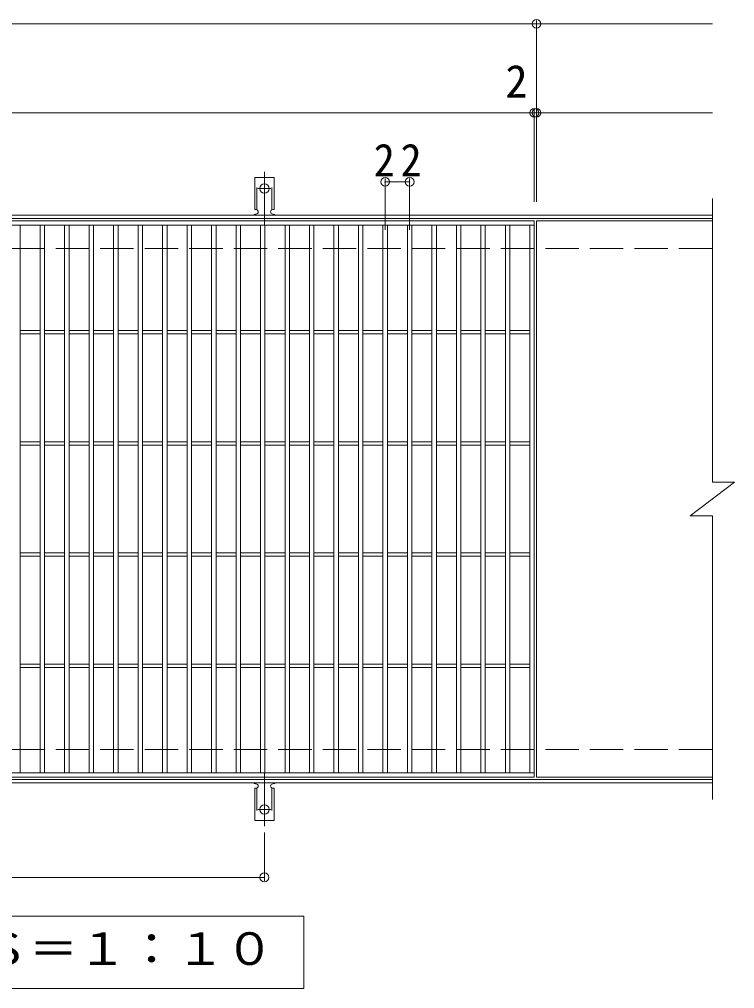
# Model space of a CAD drawing. Units: millimetres, scale not verified. Extents: x -1715 to 1482, y -1373 to 1255.
# Drawn here: x 37 to 680, y 353 to 1224 of the extents above; entities that cross this region are included whole.
import ezdxf
from ezdxf.enums import TextEntityAlignment as Align

# ---------------------------------------------------------------- set-up
doc = ezdxf.new("R2010")
doc.units = ezdxf.units.MM
doc.header["$LTSCALE"] = 10
doc.header["$PDMODE"] = 32
doc.header["$PDSIZE"] = 8
for name, pattern in [('CHAIN2', [12, 9, -1, 1, -1]), ('DASHED2', [3, 2, -1]), ('DASHED3', [4, 3, -1])]:
    doc.linetypes.add(name, pattern=pattern)
for name, color, linetype, lineweight in [('C-1', 2, 'Continuous', 9), ('C-2', 3, 'Continuous', 9), ('C-4', 7, 'Continuous', 9), ('C-5', 7, 'Continuous', 9), ('C-A', 3, 'Continuous', 9)]:
    doc.layers.add(name, color=color, linetype=linetype, lineweight=lineweight)
doc.styles.add('ＭＳ ゴシック', font='')
doc.styles.get('ＭＳ ゴシック').set_extended_font_data('MS Gothic')

msp = doc.modelspace()

# ---------------------------------------------------------------- linework, layer by layer
at = {"layer": 'C-1'}
for p, q in [((659.76, 1048.36), (-645.24, 1048.36)), ((659.76, 1045.35), (-645.24, 1045.35)), ((659.76, 541.36), (-645.24, 541.35)), ((659.76, 538.36), (-645.24, 538.35))]:
    msp.add_line(p, q, dxfattribs=at)
at = {"layer": 'C-1', "linetype": 'DASHED3'}
for p, q in [((659.76, 1018.35), (-645.24, 1018.35)), ((659.76, 568.36), (-645.24, 568.35))]:
    msp.add_line(p, q, dxfattribs=at)
at = {"layer": 'C-2'}
for p, q in [((659.76, 1063.36), (659.76, 808.36)), ((-494.24, 1039.35), (499.76, 1039.35)), ((37.76, 547.35), (37.76, 1039.35)), ((55.76, 547.35), (55.76, 1039.35)), ((59.76, 547.35), (59.76, 1039.35)), ((77.76, 547.35), (77.76, 1039.35)), ((81.76, 547.35), (81.76, 1039.35)), ((99.76, 547.35), (99.76, 1039.35)), ((103.76, 547.35), (103.76, 1039.35)), ((121.76, 547.35), (121.76, 1039.35)), ((125.76, 547.35), (125.76, 1039.35)), ((143.76, 547.35), (143.76, 1039.35)), ((147.76, 547.35), (147.76, 1039.35)), ((165.76, 547.35), (165.76, 1039.35)), ((169.76, 547.35), (169.76, 1039.35)), ((187.76, 547.35), (187.76, 1039.35)), ((191.76, 547.35), (191.76, 1039.35)), ((209.76, 547.35), (209.76, 1039.35)), ((213.76, 547.35), (213.76, 1039.35)), ((231.76, 547.35), (231.76, 1039.35)), ((235.76, 547.35), (235.76, 1039.35)), ((253.76, 547.35), (253.76, 1039.35)), ((257.76, 547.35), (257.76, 1039.35)), ((275.76, 547.35), (275.76, 1039.35)), ((279.76, 547.35), (279.76, 1039.35)), ((297.76, 547.35), (297.76, 1039.35)), ((301.76, 547.35), (301.76, 1039.35)), ((319.76, 547.35), (319.76, 1039.35)), ((323.76, 547.35), (323.76, 1039.35)), ((341.76, 547.35), (341.76, 1039.35)), ((345.76, 547.35), (345.76, 1039.35)), ((363.76, 547.35), (363.76, 1039.35)), ((367.76, 547.35), (367.76, 1039.35)), ((385.76, 547.35), (385.76, 1039.35)), ((389.76, 547.35), (389.76, 1039.35)), ((407.76, 547.35), (407.76, 1039.35)), ((411.76, 547.35), (411.76, 1039.35)), ((429.76, 547.35), (429.76, 1039.35)), ((433.76, 547.35), (433.76, 1039.35)), ((451.76, 547.35), (451.76, 1039.35)), ((455.76, 547.35), (455.76, 1039.35)), ((473.76, 547.35), (473.76, 1039.35)), ((477.76, 547.35), (477.76, 1039.35)), ((495.76, 547.35), (495.76, 1039.35)), ((499.76, 1043.35), (499.76, 543.35)), ((501.76, 1043.36), (501.76, 543.35)), ((659.76, 1043.36), (501.76, 1043.36)), ((37.76, 944.85), (55.76, 944.85)), ((37.76, 941.85), (55.76, 941.85)), ((59.76, 944.85), (77.76, 944.85)), ((59.76, 941.85), (77.76, 941.85)), ((81.76, 944.85), (99.76, 944.85)), ((81.76, 941.85), (99.76, 941.85)), ((103.76, 944.85), (121.76, 944.85)), ((103.76, 941.85), (121.76, 941.85)), ((125.76, 944.85), (143.76, 944.85)), ((125.76, 941.85), (143.76, 941.85)), ((147.76, 944.85), (165.76, 944.85)), ((147.76, 941.85), (165.76, 941.85)), ((169.76, 944.85), (187.76, 944.85)), ((169.76, 941.85), (187.76, 941.85)), ((191.76, 944.85), (209.76, 944.85)), ((191.76, 941.85), (209.76, 941.85)), ((213.76, 944.85), (231.76, 944.85)), ((213.76, 941.85), (231.76, 941.85)), ((235.76, 944.85), (253.76, 944.85)), ((235.76, 941.85), (253.76, 941.85)), ((257.76, 944.85), (275.76, 944.85)), ((257.76, 941.85), (275.76, 941.85)), ((279.76, 944.85), (297.76, 944.85)), ((279.76, 941.85), (297.76, 941.85)), ((301.76, 944.85), (319.76, 944.85)), ((301.76, 941.85), (319.76, 941.85)), ((323.76, 944.85), (341.76, 944.85)), ((323.76, 941.85), (341.76, 941.85)), ((345.76, 944.85), (363.76, 944.85)), ((345.76, 941.85), (363.76, 941.85)), ((367.76, 944.85), (385.76, 944.85)), ((367.76, 941.85), (385.76, 941.85)), ((389.76, 944.85), (407.76, 944.85)), ((389.76, 941.85), (407.76, 941.85)), ((411.76, 944.85), (429.76, 944.85)), ((411.76, 941.85), (429.76, 941.85)), ((433.76, 944.85), (451.76, 944.85)), ((433.76, 941.85), (451.76, 941.85)), ((455.76, 944.85), (473.76, 944.85)), ((455.76, 941.85), (473.76, 941.85)), ((477.76, 944.85), (495.76, 944.85)), ((477.76, 941.85), (495.76, 941.85)), ((37.76, 844.85), (55.76, 844.85)), ((37.76, 841.85), (55.76, 841.85)), ((59.76, 844.85), (77.76, 844.85)), ((59.76, 841.85), (77.76, 841.85)), ((81.76, 844.85), (99.76, 844.85)), ((81.76, 841.85), (99.76, 841.85)), ((103.76, 844.85), (121.76, 844.85)), ((103.76, 841.85), (121.76, 841.85)), ((125.76, 844.85), (143.76, 844.85)), ((125.76, 841.85), (143.76, 841.85)), ((147.76, 844.85), (165.76, 844.85)), ((147.76, 841.85), (165.76, 841.85)), ((169.76, 844.85), (187.76, 844.85)), ((169.76, 841.85), (187.76, 841.85)), ((191.76, 844.85), (209.76, 844.85)), ((191.76, 841.85), (209.76, 841.85)), ((213.76, 844.85), (231.76, 844.85)), ((213.76, 841.85), (231.76, 841.85)), ((235.76, 844.85), (253.76, 844.85)), ((235.76, 841.85), (253.76, 841.85)), ((257.76, 844.85), (275.76, 844.85)), ((257.76, 841.85), (275.76, 841.85)), ((279.76, 844.85), (297.76, 844.85)), ((279.76, 841.85), (297.76, 841.85)), ((301.76, 844.85), (319.76, 844.85)), ((301.76, 841.85), (319.76, 841.85)), ((323.76, 844.85), (341.76, 844.85)), ((323.76, 841.85), (341.76, 841.85)), ((345.76, 844.85), (363.76, 844.85)), ((345.76, 841.85), (363.76, 841.85)), ((367.76, 844.85), (385.76, 844.85)), ((367.76, 841.85), (385.76, 841.85)), ((389.76, 844.85), (407.76, 844.85)), ((389.76, 841.85), (407.76, 841.85)), ((411.76, 844.85), (429.76, 844.85)), ((411.76, 841.85), (429.76, 841.85)), ((433.76, 844.85), (451.76, 844.85)), ((433.76, 841.85), (451.76, 841.85)), ((455.76, 844.85), (473.76, 844.85)), ((455.76, 841.85), (473.76, 841.85)), ((477.76, 844.85), (495.76, 844.85)), ((477.76, 841.85), (495.76, 841.85)), ((639.76, 778.35), (679.76, 808.36)), ((659.76, 808.36), (679.76, 808.36)), ((639.76, 778.35), (659.76, 778.35)), ((659.76, 778.35), (659.76, 523.35)), ((37.76, 744.85), (55.76, 744.85)), ((37.76, 741.85), (55.76, 741.85)), ((59.76, 744.85), (77.76, 744.85)), ((59.76, 741.85), (77.76, 741.85)), ((81.76, 744.85), (99.76, 744.85)), ((81.76, 741.85), (99.76, 741.85)), ((103.76, 744.85), (121.76, 744.85)), ((103.76, 741.85), (121.76, 741.85)), ((125.76, 744.85), (143.76, 744.85)), ((125.76, 741.85), (143.76, 741.85)), ((147.76, 744.85), (165.76, 744.85)), ((147.76, 741.85), (165.76, 741.85)), ((169.76, 744.85), (187.76, 744.85)), ((169.76, 741.85), (187.76, 741.85)), ((191.76, 744.85), (209.76, 744.85)), ((191.76, 741.85), (209.76, 741.85)), ((213.76, 744.85), (231.76, 744.85)), ((213.76, 741.85), (231.76, 741.85)), ((235.76, 744.85), (253.76, 744.85)), ((235.76, 741.85), (253.76, 741.85)), ((257.76, 744.85), (275.76, 744.85)), ((257.76, 741.85), (275.76, 741.85)), ((279.76, 744.85), (297.76, 744.85)), ((279.76, 741.85), (297.76, 741.85)), ((301.76, 744.85), (319.76, 744.85)), ((301.76, 741.85), (319.76, 741.85)), ((323.76, 744.85), (341.76, 744.85)), ((323.76, 741.85), (341.76, 741.85)), ((345.76, 744.85), (363.76, 744.85)), ((345.76, 741.85), (363.76, 741.85)), ((367.76, 744.85), (385.76, 744.85)), ((367.76, 741.85), (385.76, 741.85)), ((389.76, 744.85), (407.76, 744.85)), ((389.76, 741.85), (407.76, 741.85)), ((411.76, 744.85), (429.76, 744.85)), ((411.76, 741.85), (429.76, 741.85)), ((433.76, 744.85), (451.76, 744.85)), ((433.76, 741.85), (451.76, 741.85)), ((455.76, 744.85), (473.76, 744.85)), ((455.76, 741.85), (473.76, 741.85)), ((477.76, 744.85), (495.76, 744.85)), ((477.76, 741.85), (495.76, 741.85)), ((37.76, 644.85), (55.76, 644.85)), ((59.76, 644.85), (77.76, 644.85)), ((81.76, 644.85), (99.76, 644.85)), ((103.76, 644.85), (121.76, 644.85)), ((125.76, 644.85), (143.76, 644.85)), ((147.76, 644.85), (165.76, 644.85)), ((169.76, 644.85), (187.76, 644.85)), ((191.76, 644.85), (209.76, 644.85)), ((213.76, 644.85), (231.76, 644.85)), ((235.76, 644.85), (253.76, 644.85)), ((257.76, 644.85), (275.76, 644.85)), ((279.76, 644.85), (297.76, 644.85)), ((301.76, 644.85), (319.76, 644.85)), ((323.76, 644.85), (341.76, 644.85)), ((345.76, 644.85), (363.76, 644.85)), ((367.76, 644.85), (385.76, 644.85)), ((389.76, 644.85), (407.76, 644.85)), ((411.76, 644.85), (429.76, 644.85)), ((433.76, 644.85), (451.76, 644.85)), ((455.76, 644.85), (473.76, 644.85)), ((477.76, 644.85), (495.76, 644.85)), ((37.76, 641.85), (55.76, 641.85)), ((59.76, 641.85), (77.76, 641.85)), ((81.76, 641.85), (99.76, 641.85)), ((103.76, 641.85), (121.76, 641.85)), ((125.76, 641.85), (143.76, 641.85)), ((147.76, 641.85), (165.76, 641.85)), ((169.76, 641.85), (187.76, 641.85)), ((191.76, 641.85), (209.76, 641.85)), ((213.76, 641.85), (231.76, 641.85)), ((235.76, 641.85), (253.76, 641.85)), ((257.76, 641.85), (275.76, 641.85)), ((279.76, 641.85), (297.76, 641.85)), ((301.76, 641.85), (319.76, 641.85)), ((323.76, 641.85), (341.76, 641.85)), ((345.76, 641.85), (363.76, 641.85)), ((367.76, 641.85), (385.76, 641.85)), ((389.76, 641.85), (407.76, 641.85)), ((411.76, 641.85), (429.76, 641.85)), ((433.76, 641.85), (451.76, 641.85)), ((455.76, 641.85), (473.76, 641.85)), ((477.76, 641.85), (495.76, 641.85)), ((499.76, 547.35), (-494.24, 547.35)), ((499.76, 543.35), (-494.24, 543.35)), ((659.76, 543.35), (501.76, 543.35))]:
    msp.add_line(p, q, dxfattribs=at)
msp.add_lwpolyline([(-494.24, 543.35), (-494.24, 1043.35), (499.76, 1043.35)], dxfattribs=at)
at = {"layer": 'C-4'}
for p, q in [((-645.24, 1220.35), (659.76, 1220.35)), ((501.76, 1060.35), (501.76, 1223.35)), ((499.76, 1060.35), (499.76, 1143.35)), ((-645.24, 1140.36), (659.76, 1140.36)), ((365.76, 1035.35), (365.76, 1081.36)), ((387.76, 1035.35), (387.76, 1081.36)), ((365.76, 1078.36), (387.76, 1078.36)), ((257.26, 493.64), (257.26, 450.35)), ((-242.74, 453.35), (257.26, 453.35))]:
    msp.add_line(p, q, dxfattribs=at)
for p in [(501.76, 1220.35), (499.76, 1140.36), (501.76, 1140.36), (365.76, 1078.36), (387.76, 1078.36), (257.26, 453.35)]:
    msp.add_point(p, dxfattribs=at)
at = {"layer": 'C-5'}
msp.add_lwpolyline([(-282.24, 353.36), (-282.24, 418.35), (292.76, 418.35), (292.76, 353.36)], close=True, dxfattribs=at)
at = {"layer": 'C-A'}
for p, q in [((248.51, 1053.36), (248.51, 1082.36)), ((266.01, 1082.36), (248.51, 1082.36)), ((266.01, 1053.36), (266.01, 1082.36)), ((248.51, 1053.36), (249.76, 1053.36)), ((249.26, 1049.36), (249.76, 1049.36)), ((264.75, 1049.36), (265.27, 1049.36)), ((266.01, 1053.36), (264.76, 1053.36)), ((248.51, 533.36), (249.76, 533.36)), ((248.51, 533.36), (248.51, 504.36)), ((249.26, 537.36), (249.76, 537.36)), ((264.75, 537.36), (265.27, 537.36)), ((266.01, 533.36), (264.76, 533.36)), ((266.01, 533.36), (266.01, 504.36)), ((266.01, 504.36), (248.51, 504.36))]:
    msp.add_line(p, q, dxfattribs=at)
at = {"layer": 'C-A', "linetype": 'DASHED2'}
for p, q in [((250.51, 1053.21), (250.51, 1082.36)), ((264.01, 1053.21), (264.01, 1082.36)), ((250.51, 533.5), (250.51, 504.36)), ((264.01, 533.5), (264.01, 504.36))]:
    msp.add_line(p, q, dxfattribs=at)
at = {"layer": 'C-A', "color": 7, "linetype": 'CHAIN2'}
for p, q in [((257.26, 1039.89), (257.26, 1087.29)), ((251.48, 1072.36), (263.03, 1072.36)), ((257.26, 546.82), (257.26, 499.42)), ((251.48, 514.36), (263.03, 514.36))]:
    msp.add_line(p, q, dxfattribs=at)
at = {"layer": 'C-A'}
for centre in [(257.26, 1072.36), (257.26, 514.36)]:
    msp.add_circle(centre, 4.25, dxfattribs=at)
for centre, start, end in [((249.26, 1047.36), 90.27596, 150.00047), ((249.76, 1051.36), 270, 90), ((264.76, 1051.36), 90, 269.8667), ((265.26, 1047.36), 29.99927, 89.75836), ((249.26, 539.36), 209.99951, 269.72403), ((249.76, 535.36), 270, 90), ((264.76, 535.36), 90.13329, 270), ((265.26, 539.36), 270.24162, 330.00072)]:
    msp.add_arc(centre, 2, start, end, dxfattribs=at)

# ---------------------------------------------------------------- texts
at = {"layer": 'C-4', "color": 2, "style": 'ＭＳ ゴシック'}
msp.add_text('2', height=29.33, dxfattribs=at).set_placement((473.8, 1145.35), align=Align.BOTTOM_LEFT)
at = {"layer": 'C-4', "color": 2, "insert": (355.51, 1083.36), "char_height": 29.33, "attachment_point": 7, "style": 'ＭＳ ゴシック'}
msp.add_mtext('\\T1.27;\\W0.95;22', dxfattribs=at)
at = {"layer": 'C-5', "color": 2, "style": 'ＭＳ ゴシック', "width": 1.1}
msp.add_text('平面詳細図\u3000Ｓ＝１：１０', height=29.33, dxfattribs=at).set_placement((-262.24, 365.85), align=Align.BOTTOM_LEFT)

doc.saveas('drawing.dxf')
